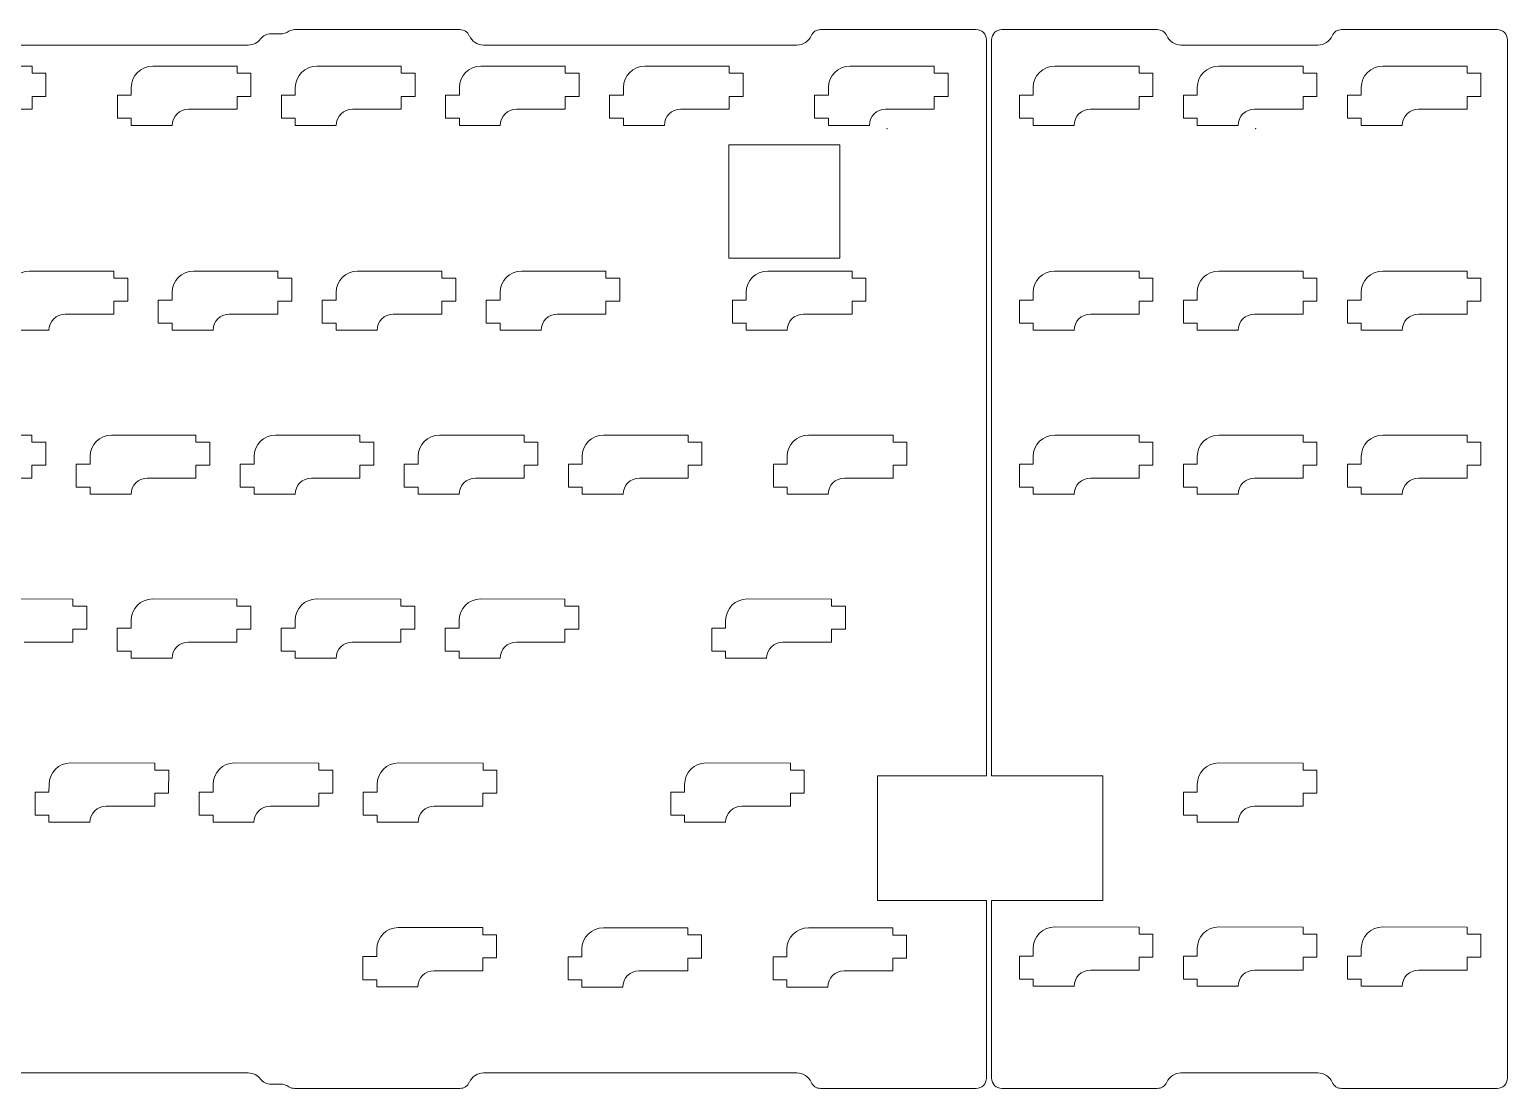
# Model space of a CAD drawing. Header units: millimetres. Extents: x 2011 to 3176, y 384 to 6285.
# Drawn here: x 2669.5 to 2841.2, y 532 to 655 of the extents above; entities that cross this region are included whole.
import ezdxf

# ---------------------------------------------------------------- set-up
doc = ezdxf.new("R2010")
doc.units = ezdxf.units.MM
doc.header["$PDSIZE"] = -1

msp = doc.modelspace()

# ---------------------------------------------------------------- linework, layer by layer
at = {"color": 7, "linetype": 'Continuous', "lineweight": 5}
for p, q in [((2698.64, 654.54), (2697.54, 654.54)), ((2719.49, 655.04), (2700.3, 655.04)), ((2779.45, 655.04), (2761.39, 655.04)), ((2800.49, 655.04), (2782.45, 655.04)), ((2839.96, 655.04), (2821.9, 655.04)), ((2694.92, 653.24), (2634.14, 653.24)), ((2758.64, 653.24), (2722.24, 653.24)), ((2780.65, 568.33), (2780.65, 653.84)), ((2781.25, 653.84), (2781.25, 568.33)), ((2819.15, 653.24), (2803.24, 653.24)), ((2841.16, 533.23), (2841.16, 653.84)), ((2660, 650.8), (2669.8, 650.79)), ((2669.8, 650.79), (2669.8, 649.96)), ((2683.83, 650.8), (2693.63, 650.79)), ((2693.63, 650.79), (2693.63, 649.96)), ((2702.88, 650.8), (2712.68, 650.79)), ((2712.68, 650.79), (2712.68, 649.96)), ((2721.93, 650.8), (2731.73, 650.79)), ((2731.73, 650.79), (2731.73, 649.96)), ((2740.98, 650.8), (2750.78, 650.79)), ((2750.78, 650.79), (2750.78, 649.96)), ((2764.79, 650.8), (2774.59, 650.79)), ((2764.79, 650.8), (2774.59, 650.79)), ((2774.59, 650.79), (2774.59, 649.96)), ((2774.59, 650.79), (2774.59, 649.96)), ((2788.58, 650.8), (2798.38, 650.79)), ((2798.38, 650.79), (2798.38, 649.96)), ((2807.63, 650.8), (2817.43, 650.79)), ((2807.63, 650.8), (2817.43, 650.79)), ((2817.43, 650.79), (2817.43, 649.96)), ((2817.43, 650.79), (2817.43, 649.96)), ((2826.68, 650.8), (2836.48, 650.79)), ((2836.48, 650.79), (2836.48, 649.96)), ((2669.8, 649.96), (2671.4, 649.96)), ((2671.4, 649.96), (2671.4, 647.28)), ((2693.63, 649.96), (2695.23, 649.96)), ((2695.23, 649.96), (2695.23, 647.28)), ((2712.68, 649.96), (2714.28, 649.96)), ((2714.28, 649.96), (2714.28, 647.28)), ((2731.73, 649.96), (2733.33, 649.96)), ((2733.33, 649.96), (2733.33, 647.28)), ((2750.78, 649.96), (2752.38, 649.96)), ((2752.38, 649.96), (2752.38, 647.28)), ((2774.59, 649.96), (2776.19, 649.96)), ((2774.59, 649.96), (2776.19, 649.96)), ((2776.19, 647.28), (2776.19, 649.96)), ((2776.19, 649.96), (2776.19, 647.28)), ((2798.38, 649.96), (2799.98, 649.96)), ((2799.98, 649.96), (2799.98, 647.28)), ((2817.43, 649.96), (2819.03, 649.96)), ((2817.43, 649.96), (2819.03, 649.96)), ((2819.03, 647.28), (2819.03, 649.96)), ((2819.03, 649.96), (2819.03, 647.28)), ((2836.48, 649.96), (2838.08, 649.96)), ((2838.08, 649.96), (2838.08, 647.28)), ((2671.4, 647.28), (2669.8, 647.28)), ((2669.8, 647.28), (2669.8, 645.79)), ((2679.73, 644.74), (2679.73, 647.42)), ((2679.73, 647.42), (2681.33, 647.42)), ((2681.33, 647.42), (2681.33, 648.3)), ((2695.23, 647.28), (2693.63, 647.28)), ((2693.63, 647.28), (2693.63, 645.79)), ((2698.78, 644.74), (2698.78, 647.42)), ((2698.78, 647.42), (2700.38, 647.42)), ((2700.38, 647.42), (2700.38, 648.3)), ((2714.28, 647.28), (2712.68, 647.28)), ((2712.68, 647.28), (2712.68, 645.79)), ((2717.83, 644.74), (2717.83, 647.42)), ((2717.83, 647.42), (2719.43, 647.42)), ((2719.43, 647.42), (2719.43, 648.3)), ((2733.33, 647.28), (2731.73, 647.28)), ((2731.73, 647.28), (2731.73, 645.79)), ((2736.88, 644.74), (2736.88, 647.42)), ((2736.88, 647.42), (2738.48, 647.42)), ((2738.48, 647.42), (2738.48, 648.3)), ((2752.38, 647.28), (2750.78, 647.28)), ((2750.78, 647.28), (2750.78, 645.79)), ((2760.69, 647.42), (2762.29, 647.42)), ((2760.69, 644.74), (2760.69, 647.42)), ((2760.69, 644.74), (2760.69, 647.42)), ((2760.69, 647.42), (2762.29, 647.42)), ((2762.29, 648.3), (2762.29, 647.42)), ((2762.29, 647.42), (2762.29, 648.3)), ((2776.19, 647.28), (2774.59, 647.28)), ((2774.59, 647.28), (2774.59, 645.79)), ((2776.19, 647.28), (2774.59, 647.28)), ((2774.59, 647.28), (2774.59, 645.79)), ((2784.48, 647.42), (2786.08, 647.42)), ((2784.48, 644.74), (2784.48, 647.42)), ((2786.08, 647.42), (2786.08, 648.3)), ((2798.38, 647.28), (2798.38, 645.79)), ((2799.98, 647.28), (2798.38, 647.28)), ((2803.53, 647.42), (2805.13, 647.42)), ((2803.53, 644.74), (2803.53, 647.42)), ((2803.53, 647.42), (2805.13, 647.42)), ((2803.53, 644.74), (2803.53, 647.42)), ((2805.13, 648.3), (2805.13, 647.42)), ((2805.13, 647.42), (2805.13, 648.3)), ((2819.03, 647.28), (2817.43, 647.28)), ((2817.43, 647.28), (2817.43, 645.79)), ((2817.43, 647.28), (2817.43, 645.79)), ((2819.03, 647.28), (2817.43, 647.28)), ((2822.58, 647.42), (2824.18, 647.42)), ((2822.58, 644.74), (2822.58, 647.42)), ((2824.18, 647.42), (2824.18, 648.3)), ((2836.48, 647.28), (2836.48, 645.79)), ((2838.08, 647.28), (2836.48, 647.28)), ((2669.8, 645.79), (2664.15, 645.8)), ((2693.63, 645.79), (2687.98, 645.8)), ((2712.68, 645.79), (2707.03, 645.8)), ((2731.73, 645.79), (2726.08, 645.8)), ((2750.78, 645.79), (2745.13, 645.8)), ((2774.59, 645.79), (2768.94, 645.8)), ((2774.59, 645.79), (2768.94, 645.8)), ((2798.38, 645.79), (2792.73, 645.8)), ((2817.43, 645.79), (2811.78, 645.8)), ((2817.43, 645.79), (2811.78, 645.8)), ((2836.48, 645.79), (2830.83, 645.8)), ((2681.33, 644.74), (2679.73, 644.74)), ((2681.33, 643.91), (2681.33, 644.74)), ((2686.09, 643.91), (2681.33, 643.91)), ((2700.38, 644.74), (2698.78, 644.74)), ((2700.38, 643.91), (2700.38, 644.74)), ((2705.14, 643.91), (2700.38, 643.91)), ((2719.43, 644.74), (2717.83, 644.74)), ((2719.43, 643.91), (2719.43, 644.74)), ((2724.19, 643.91), (2719.43, 643.91)), ((2738.48, 644.74), (2736.88, 644.74)), ((2738.48, 643.91), (2738.48, 644.74)), ((2743.24, 643.91), (2738.48, 643.91)), ((2762.29, 644.74), (2760.69, 644.74)), ((2762.29, 644.74), (2760.69, 644.74)), ((2762.29, 643.91), (2762.29, 644.74)), ((2762.29, 643.91), (2762.29, 644.74)), ((2767.05, 643.91), (2762.29, 643.91)), ((2767.05, 643.91), (2762.29, 643.91)), ((2786.08, 644.74), (2784.48, 644.74)), ((2786.08, 643.91), (2786.08, 644.74)), ((2790.84, 643.91), (2786.08, 643.91)), ((2805.13, 644.74), (2803.53, 644.74)), ((2805.13, 644.74), (2803.53, 644.74)), ((2805.13, 643.91), (2805.13, 644.74)), ((2805.13, 643.91), (2805.13, 644.74)), ((2809.89, 643.91), (2805.13, 643.91)), ((2809.89, 643.91), (2805.13, 643.91)), ((2824.18, 644.74), (2822.58, 644.74)), ((2824.18, 643.91), (2824.18, 644.74)), ((2828.94, 643.91), (2824.18, 643.91)), ((2750.72, 641.64), (2763.63, 641.64)), ((2750.72, 628.5), (2750.72, 641.64)), ((2763.63, 641.64), (2763.63, 628.5)), ((2763.63, 628.5), (2750.72, 628.5)), ((2669.51, 626.99), (2679.31, 626.98)), ((2679.31, 626.98), (2679.31, 626.15)), ((2688.56, 626.99), (2698.36, 626.98)), ((2698.36, 626.98), (2698.36, 626.15)), ((2707.61, 626.99), (2717.41, 626.98)), ((2717.41, 626.98), (2717.41, 626.15)), ((2726.66, 626.99), (2736.46, 626.98)), ((2736.46, 626.98), (2736.46, 626.15)), ((2755.24, 626.99), (2765.04, 626.98)), ((2765.04, 626.98), (2765.04, 626.15)), ((2788.57, 626.99), (2798.37, 626.98)), ((2798.37, 626.98), (2798.37, 626.15)), ((2807.62, 626.99), (2817.42, 626.98)), ((2817.42, 626.98), (2817.42, 626.15)), ((2826.67, 626.99), (2836.47, 626.98)), ((2836.47, 626.98), (2836.47, 626.15)), ((2679.31, 626.15), (2680.91, 626.15)), ((2680.91, 626.15), (2680.91, 623.47)), ((2698.36, 626.15), (2699.96, 626.15)), ((2699.96, 626.15), (2699.96, 623.47)), ((2717.41, 626.15), (2719.01, 626.15)), ((2719.01, 626.15), (2719.01, 623.47)), ((2736.46, 626.15), (2738.06, 626.15)), ((2738.06, 626.15), (2738.06, 623.47)), ((2765.04, 626.15), (2766.64, 626.15)), ((2766.64, 626.15), (2766.64, 623.47)), ((2798.37, 626.15), (2799.97, 626.15)), ((2799.97, 626.15), (2799.97, 623.47)), ((2817.42, 626.15), (2819.02, 626.15)), ((2819.02, 626.15), (2819.02, 623.47)), ((2836.47, 626.15), (2838.07, 626.15)), ((2838.07, 626.15), (2838.07, 623.47)), ((2680.91, 623.47), (2679.31, 623.47)), ((2679.31, 623.47), (2679.31, 621.98)), ((2684.46, 620.93), (2684.46, 623.61)), ((2684.46, 623.61), (2686.06, 623.61)), ((2686.06, 623.61), (2686.06, 624.49)), ((2699.96, 623.47), (2698.36, 623.47)), ((2698.36, 623.47), (2698.36, 621.98)), ((2703.51, 620.93), (2703.51, 623.61)), ((2703.51, 623.61), (2705.11, 623.61)), ((2705.11, 623.61), (2705.11, 624.49)), ((2719.01, 623.47), (2717.41, 623.47)), ((2717.41, 623.47), (2717.41, 621.98)), ((2722.56, 620.93), (2722.56, 623.61)), ((2722.56, 623.61), (2724.16, 623.61)), ((2724.16, 623.61), (2724.16, 624.49)), ((2738.06, 623.47), (2736.46, 623.47)), ((2736.46, 623.47), (2736.46, 621.98)), ((2751.14, 620.93), (2751.14, 623.61)), ((2751.14, 623.61), (2752.74, 623.61)), ((2752.74, 623.61), (2752.74, 624.49)), ((2766.64, 623.47), (2765.04, 623.47)), ((2765.04, 623.47), (2765.04, 621.98)), ((2784.47, 623.61), (2786.07, 623.61)), ((2784.47, 620.93), (2784.47, 623.61)), ((2786.07, 623.61), (2786.07, 624.49)), ((2798.37, 623.47), (2798.37, 621.98)), ((2799.97, 623.47), (2798.37, 623.47)), ((2803.52, 623.61), (2805.12, 623.61)), ((2803.52, 620.93), (2803.52, 623.61)), ((2805.12, 623.61), (2805.12, 624.49)), ((2817.42, 623.47), (2817.42, 621.98)), ((2819.02, 623.47), (2817.42, 623.47)), ((2822.57, 623.61), (2824.17, 623.61)), ((2822.57, 620.93), (2822.57, 623.61)), ((2824.17, 623.61), (2824.17, 624.49)), ((2836.47, 623.47), (2836.47, 621.98)), ((2838.07, 623.47), (2836.47, 623.47)), ((2679.31, 621.98), (2673.66, 621.98)), ((2698.36, 621.98), (2692.71, 621.98)), ((2717.41, 621.98), (2711.76, 621.98)), ((2736.46, 621.98), (2730.81, 621.98)), ((2765.04, 621.98), (2759.39, 621.98)), ((2798.37, 621.98), (2792.72, 621.98)), ((2817.42, 621.98), (2811.77, 621.98)), ((2836.47, 621.98), (2830.82, 621.98)), ((2671.77, 620.1), (2667.01, 620.1)), ((2686.06, 620.93), (2684.46, 620.93)), ((2686.06, 620.1), (2686.06, 620.93)), ((2690.82, 620.1), (2686.06, 620.1)), ((2705.11, 620.93), (2703.51, 620.93)), ((2705.11, 620.1), (2705.11, 620.93)), ((2709.87, 620.1), (2705.11, 620.1)), ((2724.16, 620.93), (2722.56, 620.93)), ((2724.16, 620.1), (2724.16, 620.93)), ((2728.92, 620.1), (2724.16, 620.1)), ((2752.74, 620.93), (2751.14, 620.93)), ((2752.74, 620.1), (2752.74, 620.93)), ((2757.5, 620.1), (2752.74, 620.1)), ((2786.07, 620.93), (2784.47, 620.93)), ((2786.07, 620.1), (2786.07, 620.93)), ((2790.83, 620.1), (2786.07, 620.1)), ((2805.12, 620.93), (2803.52, 620.93)), ((2805.12, 620.1), (2805.12, 620.93)), ((2809.88, 620.1), (2805.12, 620.1)), ((2824.17, 620.93), (2822.57, 620.93)), ((2824.17, 620.1), (2824.17, 620.93)), ((2828.93, 620.1), (2824.17, 620.1)), ((2659.99, 607.94), (2669.79, 607.93)), ((2669.79, 607.93), (2669.79, 607.1)), ((2679.04, 607.94), (2688.84, 607.93)), ((2688.84, 607.93), (2688.84, 607.1)), ((2698.09, 607.94), (2707.89, 607.93)), ((2707.89, 607.93), (2707.89, 607.1)), ((2717.14, 607.94), (2726.94, 607.93)), ((2726.94, 607.93), (2726.94, 607.1)), ((2736.19, 607.94), (2745.99, 607.93)), ((2745.99, 607.93), (2745.99, 607.1)), ((2760, 607.94), (2769.8, 607.93)), ((2769.8, 607.93), (2769.8, 607.1)), ((2788.58, 607.94), (2798.38, 607.93)), ((2798.38, 607.93), (2798.38, 607.1)), ((2807.63, 607.94), (2817.43, 607.93)), ((2817.43, 607.93), (2817.43, 607.1)), ((2826.68, 607.94), (2836.48, 607.93)), ((2836.48, 607.93), (2836.48, 607.1)), ((2669.79, 607.1), (2671.39, 607.1)), ((2671.39, 607.1), (2671.39, 604.42)), ((2688.84, 607.1), (2690.44, 607.1)), ((2690.44, 607.1), (2690.44, 604.42)), ((2707.89, 607.1), (2709.49, 607.1)), ((2709.49, 607.1), (2709.49, 604.42)), ((2726.94, 607.1), (2728.54, 607.1)), ((2728.54, 607.1), (2728.54, 604.42)), ((2745.99, 607.1), (2747.59, 607.1)), ((2747.59, 607.1), (2747.59, 604.42)), ((2769.8, 607.1), (2771.4, 607.1)), ((2771.4, 607.1), (2771.4, 604.42)), ((2798.38, 607.1), (2799.98, 607.1)), ((2799.98, 607.1), (2799.98, 604.42)), ((2817.43, 607.1), (2819.03, 607.1)), ((2819.03, 607.1), (2819.03, 604.42)), ((2836.48, 607.1), (2838.08, 607.1)), ((2838.08, 607.1), (2838.08, 604.42)), ((2671.39, 604.42), (2669.79, 604.42)), ((2669.79, 604.42), (2669.79, 602.93)), ((2674.94, 601.88), (2674.94, 604.56)), ((2674.94, 604.56), (2676.54, 604.56)), ((2676.54, 604.56), (2676.54, 605.44)), ((2690.44, 604.42), (2688.84, 604.42)), ((2688.84, 604.42), (2688.84, 602.93)), ((2693.99, 601.88), (2693.99, 604.56)), ((2693.99, 604.56), (2695.59, 604.56)), ((2695.59, 604.56), (2695.59, 605.44)), ((2709.49, 604.42), (2707.89, 604.42)), ((2707.89, 604.42), (2707.89, 602.93)), ((2713.04, 601.88), (2713.04, 604.56)), ((2713.04, 604.56), (2714.64, 604.56)), ((2714.64, 604.56), (2714.64, 605.44)), ((2728.54, 604.42), (2726.94, 604.42)), ((2726.94, 604.42), (2726.94, 602.93)), ((2732.09, 601.88), (2732.09, 604.56)), ((2732.09, 604.56), (2733.69, 604.56)), ((2733.69, 604.56), (2733.69, 605.44)), ((2747.59, 604.42), (2745.99, 604.42)), ((2745.99, 604.42), (2745.99, 602.93)), ((2755.9, 601.88), (2755.9, 604.56)), ((2755.9, 604.56), (2757.5, 604.56)), ((2757.5, 604.56), (2757.5, 605.44)), ((2771.4, 604.42), (2769.8, 604.42)), ((2769.8, 604.42), (2769.8, 602.93)), ((2784.48, 604.56), (2786.08, 604.56)), ((2784.48, 601.88), (2784.48, 604.56)), ((2786.08, 604.56), (2786.08, 605.44)), ((2798.38, 604.42), (2798.38, 602.93)), ((2799.98, 604.42), (2798.38, 604.42)), ((2803.53, 604.56), (2805.13, 604.56)), ((2803.53, 601.88), (2803.53, 604.56)), ((2805.13, 604.56), (2805.13, 605.44)), ((2817.43, 604.42), (2817.43, 602.93)), ((2819.03, 604.42), (2817.43, 604.42)), ((2822.58, 604.56), (2824.18, 604.56)), ((2822.58, 601.88), (2822.58, 604.56)), ((2824.18, 604.56), (2824.18, 605.44)), ((2836.48, 604.42), (2836.48, 602.93)), ((2838.08, 604.42), (2836.48, 604.42)), ((2669.79, 602.93), (2664.14, 602.93)), ((2688.84, 602.93), (2683.19, 602.93)), ((2707.89, 602.93), (2702.24, 602.93)), ((2726.94, 602.93), (2721.29, 602.93)), ((2745.99, 602.93), (2740.34, 602.93)), ((2769.8, 602.93), (2764.15, 602.93)), ((2798.38, 602.93), (2792.73, 602.93)), ((2817.43, 602.93), (2811.78, 602.93)), ((2836.48, 602.93), (2830.83, 602.93)), ((2676.54, 601.88), (2674.94, 601.88)), ((2676.54, 601.05), (2676.54, 601.88)), ((2681.3, 601.05), (2676.54, 601.05)), ((2695.59, 601.88), (2693.99, 601.88)), ((2695.59, 601.05), (2695.59, 601.88)), ((2700.35, 601.05), (2695.59, 601.05)), ((2714.64, 601.88), (2713.04, 601.88)), ((2714.64, 601.05), (2714.64, 601.88)), ((2719.4, 601.05), (2714.64, 601.05)), ((2733.69, 601.88), (2732.09, 601.88)), ((2733.69, 601.05), (2733.69, 601.88)), ((2738.45, 601.05), (2733.69, 601.05)), ((2757.5, 601.88), (2755.9, 601.88)), ((2757.5, 601.05), (2757.5, 601.88)), ((2762.26, 601.05), (2757.5, 601.05)), ((2786.08, 601.88), (2784.48, 601.88)), ((2786.08, 601.05), (2786.08, 601.88)), ((2790.84, 601.05), (2786.08, 601.05)), ((2805.13, 601.88), (2803.53, 601.88)), ((2805.13, 601.05), (2805.13, 601.88)), ((2809.89, 601.05), (2805.13, 601.05)), ((2824.18, 601.88), (2822.58, 601.88)), ((2824.18, 601.05), (2824.18, 601.88)), ((2828.94, 601.05), (2824.18, 601.05)), ((2664.75, 588.89), (2674.55, 588.88)), ((2674.55, 588.88), (2674.55, 588.05)), ((2683.8, 588.89), (2693.6, 588.88)), ((2693.6, 588.88), (2693.6, 588.05)), ((2702.85, 588.89), (2712.65, 588.88)), ((2712.65, 588.88), (2712.65, 588.05)), ((2721.9, 588.89), (2731.7, 588.88)), ((2731.7, 588.88), (2731.7, 588.05)), ((2752.86, 588.89), (2762.66, 588.88)), ((2762.66, 588.88), (2762.66, 588.05)), ((2674.55, 588.05), (2676.15, 588.05)), ((2676.15, 588.05), (2676.15, 585.37)), ((2693.6, 588.05), (2695.2, 588.05)), ((2695.2, 588.05), (2695.2, 585.37)), ((2712.65, 588.05), (2714.25, 588.05)), ((2714.25, 588.05), (2714.25, 585.37)), ((2731.7, 588.05), (2733.3, 588.05)), ((2733.3, 588.05), (2733.3, 585.37)), ((2762.66, 588.05), (2764.26, 588.05)), ((2764.26, 588.05), (2764.26, 585.37)), ((2676.15, 585.37), (2674.55, 585.37)), ((2674.55, 585.37), (2674.55, 583.88)), ((2679.7, 582.83), (2679.7, 585.51)), ((2679.7, 585.51), (2681.3, 585.51)), ((2681.3, 585.51), (2681.3, 586.39)), ((2695.2, 585.37), (2693.6, 585.37)), ((2693.6, 585.37), (2693.6, 583.88)), ((2698.75, 582.83), (2698.75, 585.51)), ((2698.75, 585.51), (2700.35, 585.51)), ((2700.35, 585.51), (2700.35, 586.39)), ((2714.25, 585.37), (2712.65, 585.37)), ((2712.65, 585.37), (2712.65, 583.88)), ((2717.8, 582.83), (2717.8, 585.51)), ((2717.8, 585.51), (2719.4, 585.51)), ((2719.4, 585.51), (2719.4, 586.39)), ((2733.3, 585.37), (2731.7, 585.37)), ((2731.7, 585.37), (2731.7, 583.88)), ((2748.76, 582.83), (2748.76, 585.51)), ((2748.76, 585.51), (2750.36, 585.51)), ((2750.36, 585.51), (2750.36, 586.39)), ((2764.26, 585.37), (2762.66, 585.37)), ((2762.66, 585.37), (2762.66, 583.88)), ((2674.55, 583.88), (2668.9, 583.88)), ((2693.6, 583.88), (2687.95, 583.88)), ((2712.65, 583.88), (2707, 583.88)), ((2731.7, 583.88), (2726.05, 583.88)), ((2762.66, 583.88), (2757.01, 583.88)), ((2681.3, 582.83), (2679.7, 582.83)), ((2681.3, 582), (2681.3, 582.83)), ((2686.06, 582), (2681.3, 582)), ((2700.35, 582.83), (2698.75, 582.83)), ((2700.35, 582), (2700.35, 582.83)), ((2705.11, 582), (2700.35, 582)), ((2719.4, 582.83), (2717.8, 582.83)), ((2719.4, 582), (2719.4, 582.83)), ((2724.16, 582), (2719.4, 582)), ((2750.36, 582.83), (2748.76, 582.83)), ((2750.35, 582), (2750.36, 582.83)), ((2755.12, 582), (2750.35, 582)), ((2674.28, 569.84), (2684.08, 569.83)), ((2684.08, 569.83), (2684.08, 569)), ((2684.08, 569), (2685.68, 569)), ((2685.68, 569), (2685.67, 566.32)), ((2693.33, 569.84), (2703.13, 569.83)), ((2703.13, 569.83), (2703.13, 569)), ((2703.13, 569), (2704.73, 569)), ((2704.73, 569), (2704.72, 566.32)), ((2712.38, 569.84), (2722.18, 569.83)), ((2722.18, 569.83), (2722.18, 569)), ((2722.18, 569), (2723.78, 569)), ((2723.78, 569), (2723.77, 566.32)), ((2748.09, 569.84), (2757.89, 569.83)), ((2757.89, 569.83), (2757.89, 569)), ((2757.89, 569), (2759.49, 569)), ((2759.49, 569), (2759.49, 566.32)), ((2768, 568.33), (2780.65, 568.33)), ((2768, 553.87), (2768, 568.33)), ((2781.25, 568.33), (2794.18, 568.33)), ((2794.18, 568.33), (2794.18, 553.87)), ((2807.63, 569.84), (2817.43, 569.83)), ((2817.43, 569.83), (2817.43, 569)), ((2817.43, 569), (2819.03, 569)), ((2819.03, 569), (2819.02, 566.32)), ((2670.17, 563.78), (2670.17, 566.46)), ((2670.17, 566.46), (2671.77, 566.46)), ((2671.77, 566.46), (2671.78, 567.34)), ((2689.22, 563.78), (2689.22, 566.46)), ((2689.22, 566.46), (2690.82, 566.46)), ((2690.82, 566.46), (2690.83, 567.34)), ((2708.27, 563.78), (2708.27, 566.46)), ((2708.27, 566.46), (2709.87, 566.46)), ((2709.87, 566.46), (2709.88, 567.34)), ((2743.99, 563.78), (2743.99, 566.46)), ((2743.99, 566.46), (2745.59, 566.46)), ((2745.59, 566.46), (2745.59, 567.34)), ((2803.52, 566.46), (2805.12, 566.46)), ((2803.52, 563.78), (2803.52, 566.46)), ((2805.12, 566.46), (2805.13, 567.34)), ((2684.07, 564.83), (2678.42, 564.83)), ((2685.67, 566.32), (2684.07, 566.32)), ((2684.07, 566.32), (2684.07, 564.83)), ((2703.12, 564.83), (2697.47, 564.83)), ((2704.72, 566.32), (2703.12, 566.32)), ((2703.12, 566.32), (2703.12, 564.83)), ((2722.17, 564.83), (2716.52, 564.83)), ((2723.77, 566.32), (2722.17, 566.32)), ((2722.17, 566.32), (2722.17, 564.83)), ((2757.89, 564.83), (2752.24, 564.83)), ((2759.49, 566.32), (2757.89, 566.32)), ((2757.89, 566.32), (2757.89, 564.83)), ((2817.42, 564.83), (2811.77, 564.83)), ((2817.42, 566.32), (2817.42, 564.83)), ((2819.02, 566.32), (2817.42, 566.32)), ((2671.77, 563.78), (2670.17, 563.78)), ((2671.77, 562.95), (2671.77, 563.78)), ((2690.82, 563.78), (2689.22, 563.78)), ((2690.82, 562.95), (2690.82, 563.78)), ((2709.87, 563.78), (2708.27, 563.78)), ((2709.87, 562.95), (2709.87, 563.78)), ((2745.59, 563.78), (2743.99, 563.78)), ((2745.59, 562.95), (2745.59, 563.78)), ((2805.12, 563.78), (2803.52, 563.78)), ((2805.12, 562.95), (2805.12, 563.78)), ((2676.53, 562.95), (2671.77, 562.95)), ((2695.58, 562.95), (2690.82, 562.95)), ((2714.63, 562.95), (2709.87, 562.95)), ((2750.35, 562.95), (2745.59, 562.95)), ((2809.88, 562.95), (2805.12, 562.95)), ((2780.65, 553.87), (2768, 553.87)), ((2780.65, 533.23), (2780.65, 553.87)), ((2794.18, 553.87), (2781.25, 553.87)), ((2781.25, 553.87), (2781.25, 533.23)), ((2712.35, 550.71), (2722.15, 550.71)), ((2722.15, 550.71), (2722.14, 549.87)), ((2722.14, 549.87), (2723.74, 549.87)), ((2723.74, 549.87), (2723.74, 547.19)), ((2736.16, 550.7), (2745.96, 550.7)), ((2745.96, 550.7), (2745.96, 549.86)), ((2745.96, 549.86), (2747.56, 549.86)), ((2747.56, 549.86), (2747.56, 547.18)), ((2759.97, 550.69), (2769.77, 550.69)), ((2769.77, 550.69), (2769.77, 549.85)), ((2769.77, 549.85), (2771.37, 549.85)), ((2771.37, 549.85), (2771.37, 547.17)), ((2788.58, 550.79), (2798.38, 550.78)), ((2798.38, 550.78), (2798.38, 549.95)), ((2798.38, 549.95), (2799.98, 549.95)), ((2799.98, 549.95), (2799.97, 547.27)), ((2807.63, 550.79), (2817.43, 550.78)), ((2817.43, 550.78), (2817.43, 549.95)), ((2817.43, 549.95), (2819.03, 549.95)), ((2819.03, 549.95), (2819.02, 547.27)), ((2826.68, 550.79), (2836.48, 550.78)), ((2836.48, 550.78), (2836.48, 549.95)), ((2836.48, 549.95), (2838.08, 549.95)), ((2838.08, 549.95), (2838.07, 547.27)), ((2709.84, 547.34), (2709.84, 548.21)), ((2733.66, 547.33), (2733.66, 548.2)), ((2757.47, 547.32), (2757.47, 548.19)), ((2786.07, 547.41), (2786.08, 548.29)), ((2805.12, 547.41), (2805.13, 548.29)), ((2824.17, 547.41), (2824.18, 548.29)), ((2708.24, 544.66), (2708.24, 547.34)), ((2708.24, 547.34), (2709.84, 547.34)), ((2723.74, 547.19), (2722.14, 547.19)), ((2722.14, 547.19), (2722.14, 545.71)), ((2732.06, 544.65), (2732.06, 547.33)), ((2732.06, 547.33), (2733.66, 547.33)), ((2747.56, 547.18), (2745.96, 547.18)), ((2745.96, 547.18), (2745.96, 545.7)), ((2755.87, 544.64), (2755.87, 547.32)), ((2755.87, 547.32), (2757.47, 547.32)), ((2771.37, 547.17), (2769.77, 547.17)), ((2769.77, 547.17), (2769.77, 545.69)), ((2784.47, 547.41), (2786.07, 547.41)), ((2784.47, 544.73), (2784.47, 547.41)), ((2798.37, 547.27), (2798.37, 545.78)), ((2799.97, 547.27), (2798.37, 547.27)), ((2803.52, 547.41), (2805.12, 547.41)), ((2803.52, 544.73), (2803.52, 547.41)), ((2817.42, 547.27), (2817.42, 545.78)), ((2819.02, 547.27), (2817.42, 547.27)), ((2822.57, 547.41), (2824.17, 547.41)), ((2822.57, 544.73), (2822.57, 547.41)), ((2836.47, 547.27), (2836.47, 545.78)), ((2838.07, 547.27), (2836.47, 547.27)), ((2709.84, 544.66), (2708.24, 544.66)), ((2709.84, 543.82), (2709.84, 544.66)), ((2722.14, 545.71), (2716.49, 545.71)), ((2733.66, 544.65), (2732.06, 544.65)), ((2733.66, 543.81), (2733.66, 544.65)), ((2745.96, 545.7), (2740.31, 545.7)), ((2757.47, 544.64), (2755.87, 544.64)), ((2757.47, 543.8), (2757.47, 544.64)), ((2769.77, 545.69), (2764.12, 545.69)), ((2786.07, 544.73), (2784.47, 544.73)), ((2786.07, 543.9), (2786.07, 544.73)), ((2798.37, 545.78), (2792.72, 545.78)), ((2805.12, 544.73), (2803.52, 544.73)), ((2805.12, 543.9), (2805.12, 544.73)), ((2817.42, 545.78), (2811.77, 545.78)), ((2824.17, 544.73), (2822.57, 544.73)), ((2824.17, 543.9), (2824.17, 544.73)), ((2836.47, 545.78), (2830.82, 545.78)), ((2714.6, 543.82), (2709.84, 543.82)), ((2738.42, 543.81), (2733.66, 543.81)), ((2762.23, 543.8), (2757.47, 543.8)), ((2790.83, 543.9), (2786.07, 543.9)), ((2809.88, 543.9), (2805.12, 543.9)), ((2828.93, 543.9), (2824.17, 543.9)), ((2651.92, 533.83), (2694.92, 533.83)), ((2722.24, 533.83), (2758.64, 533.83)), ((2803.24, 533.83), (2819.15, 533.83)), ((2697.54, 532.53), (2698.64, 532.53)), ((2700.3, 532.03), (2719.49, 532.03)), ((2761.39, 532.03), (2779.45, 532.03)), ((2782.45, 532.03), (2800.49, 532.03)), ((2821.9, 532.03), (2839.96, 532.03))]:
    msp.add_line(p, q, dxfattribs=at)
for centre, radius, start, end in [((2697.54, 653.04), 1.5, 90, 142.6948), ((2698.64, 656.34), 1.8, 270, 303.5573), ((2700.3, 653.84), 1.2, 90, 123.5573), ((2719.49, 653.84), 1.2, 23.5782, 90), ((2722.24, 655.04), 1.8, 203.5782, 270), ((2758.64, 655.04), 1.8, 270, 336.4218), ((2761.39, 653.84), 1.2, 90, 156.4218), ((2779.45, 653.84), 1.2, 0, 90), ((2782.45, 653.84), 1.2, 90, 180), ((2800.49, 653.84), 1.2, 23.5782, 90), ((2803.24, 655.04), 1.8, 203.5782, 270), ((2819.15, 655.04), 1.8, 270, 336.4218), ((2821.9, 653.84), 1.2, 90, 156.4218), ((2839.96, 653.84), 1.2, 0, 90), ((2694.92, 655.04), 1.8, 270, 322.6948), ((2683.83, 648.3), 2.5, 89.9795, 179.9795), ((2702.88, 648.3), 2.5, 89.9795, 179.9795), ((2721.93, 648.3), 2.5, 89.9795, 179.9795), ((2740.98, 648.3), 2.5, 89.9795, 179.9795), ((2764.79, 648.3), 2.5, 89.9795, 179.9795), ((2764.79, 648.3), 2.5, 89.9795, 179.9795), ((2788.58, 648.3), 2.5, 89.9795, 179.9795), ((2807.63, 648.3), 2.5, 89.9795, 179.9795), ((2807.63, 648.3), 2.5, 89.9795, 179.9795), ((2826.68, 648.3), 2.5, 89.9795, 179.9795), ((2687.98, 643.91), 1.89, 89.9795, 179.9795), ((2707.03, 643.91), 1.89, 89.9795, 179.9795), ((2726.08, 643.91), 1.89, 89.9795, 179.9795), ((2745.13, 643.91), 1.89, 89.9795, 179.9795), ((2768.94, 643.91), 1.89, 89.9795, 179.9795), ((2768.94, 643.91), 1.89, 89.9795, 179.9795), ((2792.73, 643.91), 1.89, 89.9795, 179.9795), ((2811.78, 643.91), 1.89, 89.9795, 179.9795), ((2811.78, 643.91), 1.89, 89.9795, 179.9795), ((2830.83, 643.91), 1.89, 89.9795, 179.9795), ((2669.51, 624.49), 2.5, 89.9795, 179.9795), ((2688.56, 624.49), 2.5, 89.9795, 179.9795), ((2707.61, 624.49), 2.5, 89.9795, 179.9795), ((2726.66, 624.49), 2.5, 89.9795, 179.9795), ((2755.24, 624.49), 2.5, 89.9795, 179.9795), ((2788.57, 624.49), 2.5, 89.9795, 179.9795), ((2807.62, 624.49), 2.5, 89.9795, 179.9795), ((2826.67, 624.49), 2.5, 89.9795, 179.9795), ((2673.66, 620.09), 1.89, 89.9795, 179.9795), ((2692.71, 620.09), 1.89, 89.9795, 179.9795), ((2711.76, 620.09), 1.89, 89.9795, 179.9795), ((2730.81, 620.09), 1.89, 89.9795, 179.9795), ((2759.39, 620.09), 1.89, 89.9795, 179.9795), ((2792.72, 620.09), 1.89, 89.9795, 179.9795), ((2811.77, 620.09), 1.89, 89.9795, 179.9795), ((2830.82, 620.09), 1.89, 89.9795, 179.9795), ((2679.04, 605.44), 2.5, 89.9795, 179.9795), ((2698.09, 605.44), 2.5, 89.9795, 179.9795), ((2717.14, 605.44), 2.5, 89.9795, 179.9795), ((2736.19, 605.44), 2.5, 89.9795, 179.9795), ((2760, 605.44), 2.5, 89.9795, 179.9795), ((2788.58, 605.44), 2.5, 89.9795, 179.9795), ((2807.63, 605.44), 2.5, 89.9795, 179.9795), ((2826.68, 605.44), 2.5, 89.9795, 179.9795), ((2683.19, 601.04), 1.89, 89.9795, 179.9795), ((2702.24, 601.04), 1.89, 89.9795, 179.9795), ((2721.29, 601.04), 1.89, 89.9795, 179.9795), ((2740.34, 601.04), 1.89, 89.9795, 179.9795), ((2764.15, 601.04), 1.89, 89.9795, 179.9795), ((2792.73, 601.04), 1.89, 89.9795, 179.9795), ((2811.78, 601.04), 1.89, 89.9795, 179.9795), ((2830.83, 601.04), 1.89, 89.9795, 179.9795), ((2683.8, 586.39), 2.5, 89.9795, 179.9795), ((2702.85, 586.39), 2.5, 89.9795, 179.9795), ((2721.9, 586.39), 2.5, 89.9795, 179.9795), ((2752.86, 586.39), 2.5, 89.9795, 179.9795), ((2687.95, 581.99), 1.89, 89.9795, 179.9795), ((2707, 581.99), 1.89, 89.9795, 179.9795), ((2726.05, 581.99), 1.89, 89.9795, 179.9795), ((2757.01, 581.99), 1.89, 89.9795, 179.9795), ((2674.28, 567.34), 2.5, 89.9795, 179.9795), ((2693.33, 567.34), 2.5, 89.9795, 179.9795), ((2712.38, 567.34), 2.5, 89.9795, 179.9795), ((2748.09, 567.34), 2.5, 89.9795, 179.9795), ((2807.63, 567.34), 2.5, 89.9795, 179.9795), ((2678.42, 562.94), 1.89, 89.9795, 179.9795), ((2697.47, 562.94), 1.89, 89.9795, 179.9795), ((2716.52, 562.94), 1.89, 89.9795, 179.9795), ((2752.24, 562.94), 1.89, 89.9795, 179.9795), ((2811.77, 562.94), 1.89, 89.9795, 179.9795), ((2712.34, 548.21), 2.5, 89.9795, 179.9795), ((2736.16, 548.2), 2.5, 89.9795, 179.9795), ((2759.97, 548.19), 2.5, 89.9795, 179.9795), ((2788.58, 548.29), 2.5, 89.9795, 179.9795), ((2807.63, 548.29), 2.5, 89.9795, 179.9795), ((2826.68, 548.29), 2.5, 89.9795, 179.9795), ((2716.49, 543.82), 1.89, 89.9795, 179.9795), ((2740.31, 543.81), 1.89, 89.9795, 179.9795), ((2764.12, 543.8), 1.89, 89.9795, 179.9795), ((2792.72, 543.89), 1.89, 89.9795, 179.9795), ((2811.77, 543.89), 1.89, 89.9795, 179.9795), ((2830.82, 543.89), 1.89, 89.9795, 179.9795), ((2694.92, 532.03), 1.8, 37.3052, 90), ((2722.24, 532.03), 1.8, 90, 156.4218), ((2758.64, 532.03), 1.8, 23.5782, 90), ((2803.24, 532.03), 1.8, 90, 156.4218), ((2819.15, 532.03), 1.8, 23.5782, 90), ((2697.54, 534.03), 1.5, 217.3052, 270), ((2698.64, 530.73), 1.8, 56.4427, 90), ((2700.3, 533.23), 1.2, 236.4427, 270), ((2719.49, 533.23), 1.2, 270, 336.4218), ((2761.39, 533.23), 1.2, 203.5782, 270), ((2779.45, 533.23), 1.2, 270, 0), ((2782.45, 533.23), 1.2, 180, 270), ((2800.49, 533.23), 1.2, 270, 336.4218), ((2821.9, 533.23), 1.2, 203.5782, 270), ((2839.96, 533.23), 1.2, 270, 0)]:
    msp.add_arc(centre, radius, start, end, dxfattribs=at)
for p in [(2769.08, 643.54), (2811.92, 643.54)]:
    msp.add_point(p, dxfattribs=at)

doc.saveas('drawing.dxf')
